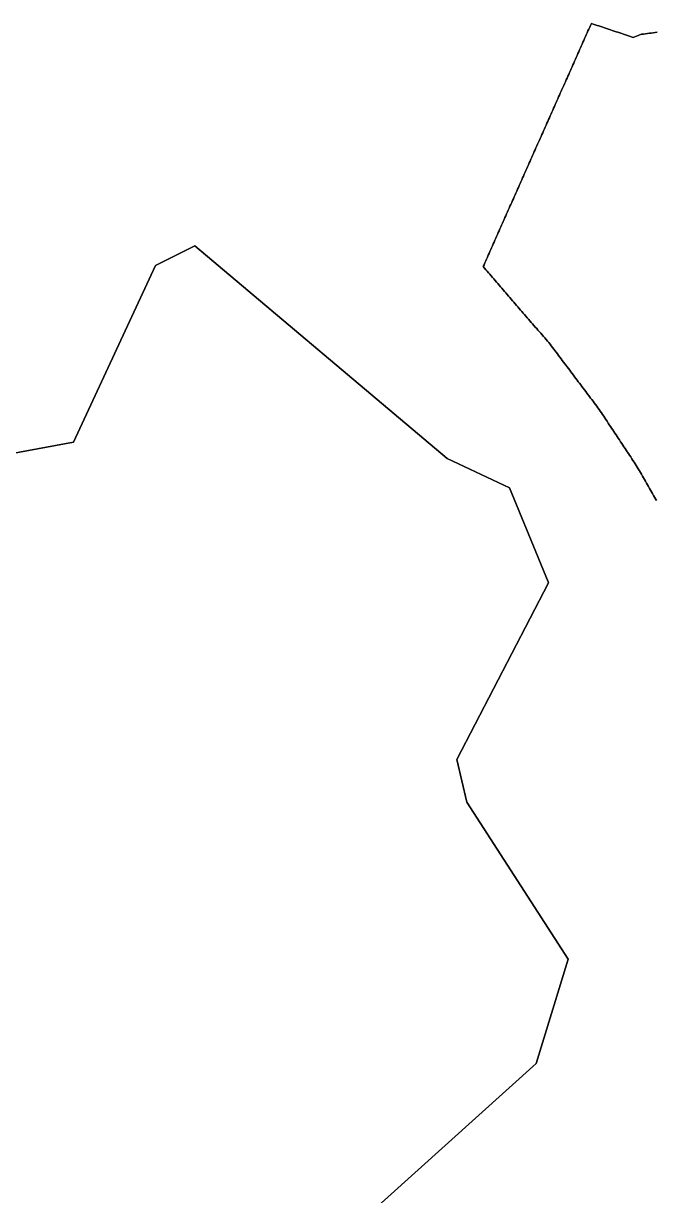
# Model space of a CAD drawing. Header units: inches. Extents: x 130170 to 284068, y 377793 to 804530.
# Drawn here: x 192346 to 195410, y 556960 to 562640 of the extents above; entities that cross this region are included whole.
import ezdxf

# ---------------------------------------------------------------- set-up
doc = ezdxf.new("R2010")
doc.units = ezdxf.units.IN
doc.header["$MEASUREMENT"] = 0
doc.layers.add('muni_il', color=7, linetype='Continuous')

msp = doc.modelspace()

# ---------------------------------------------------------------- linework, layer by layer
at = {"layer": 'muni_il'}
for points in [[(195414.3, 560327.5), (195409.4, 560336.1), (195404.5, 560344.6), (195399.6, 560353.1), (195394.7, 560361.7), (195389.8, 560370.2), (195384.8, 560378.7), (195379.9, 560387.2), (195375, 560395.8), (195370.1, 560404.3), (195365.2, 560412.8), (195360.3, 560421.4), (195355.4, 560429.9), (195350.5, 560438.4), (195345.6, 560446.9), (195340.7, 560455.5), (195335.8, 560464), (195330.9, 560472.5), (195326, 560481.1), (195321.1, 560489.6), (195316.2, 560498.1), (195310.7, 560506.3), (195305.2, 560514.6), (195299.8, 560522.8), (195294.3, 560531), (195288.9, 560539.2), (195283.4, 560547.5), (195278, 560555.7), (195272.5, 560563.9), (195267.1, 560572.1), (195261.6, 560580.4), (195256.2, 560588.6), (195250.7, 560596.8), (195245.3, 560605.1), (195239.8, 560613.3), (195234.4, 560621.5), (195228.9, 560629.7), (195223.5, 560638), (195218, 560646.2), (195212.6, 560654.4), (195207.1, 560662.6), (195201.7, 560670.9), (195196.2, 560679.1), (195190.8, 560687.3), (195185.3, 560695.5), (195179.9, 560703.8), (195174.4, 560712), (195169, 560720.2), (195163.5, 560728.4), (195158.1, 560736.7), (195152.6, 560744.9), (195147.2, 560753.1), (195141.7, 560761.3), (195136.3, 560769.6), (195130.3, 560777.5), (195124.4, 560785.4), (195118.4, 560793.3), (195112.5, 560801.2), (195106.5, 560809.1), (195100.5, 560817), (195094.6, 560825), (195088.6, 560832.9), (195082.7, 560840.8), (195076.7, 560848.7), (195070.8, 560856.6), (195064.8, 560864.5), (195058.9, 560872.5), (195052.9, 560880.4), (195047, 560888.3), (195041, 560896.2), (195035, 560904.1), (195029.1, 560912), (195023.1, 560919.9), (195017.2, 560927.9), (195011.2, 560935.8), (195005.3, 560943.7), (194999.3, 560951.6), (194993.4, 560959.5), (194987.4, 560967.4), (194981.5, 560975.3), (194975.5, 560983.3), (194969.5, 560991.2), (194963.6, 560999.1), (194957.6, 561007), (194951.7, 561014.9), (194945.7, 561022.8), (194939.8, 561030.7), (194933.8, 561038.7), (194927.9, 561046.6), (194921.9, 561054.5), (194916, 561062.4), (194910, 561070.3), (194904, 561078.2), (194898.1, 561086.1), (194891.6, 561093.7), (194885.1, 561101.2), (194878.6, 561108.7), (194872.2, 561116.2), (194865.7, 561123.7), (194859.2, 561131.2), (194852.7, 561138.8), (194846.2, 561146.3), (194839.7, 561153.8), (194833.3, 561161.3), (194826.8, 561168.8), (194820.3, 561176.3), (194813.8, 561183.9), (194807.3, 561191.4), (194800.8, 561198.9), (194794.3, 561206.4), (194787.9, 561213.9), (194781.4, 561221.4), (194774.9, 561229), (194768.4, 561236.5), (194761.9, 561244), (194755.4, 561251.5), (194749, 561259), (194742.5, 561266.5), (194736, 561274.1), (194729.5, 561281.6), (194723, 561289.1), (194716.5, 561296.6), (194710.1, 561304.1), (194703.6, 561311.6), (194697.1, 561319.2), (194690.6, 561326.7), (194684.1, 561334.2), (194677.6, 561341.7), (194671.2, 561349.2), (194664.7, 561356.7), (194658.2, 561364.2), (194651.7, 561371.8), (194645.2, 561379.3), (194638.7, 561386.8), (194632.2, 561394.3), (194625.8, 561401.8), (194619.3, 561409.3), (194612.8, 561416.9), (194606.3, 561424.4), (194599.8, 561431.9), (194593.3, 561439.4), (194586.9, 561446.9), (194580.4, 561454.4), (194573.9, 561462), (194578, 561471.1), (194582, 561480.2), (194586.1, 561489.4), (194590.2, 561498.5), (194594.2, 561507.6), (194598.3, 561516.8), (194602.3, 561525.9), (194606.4, 561535), (194610.5, 561544.2), (194614.5, 561553.3), (194618.6, 561562.4), (194622.7, 561571.6), (194626.7, 561580.7), (194630.8, 561589.8), (194634.9, 561599), (194638.9, 561608.1), (194643, 561617.2), (194647.1, 561626.4), (194651.1, 561635.5), (194655.2, 561644.6), (194659.3, 561653.8), (194663.3, 561662.9), (194667.4, 561672), (194671.5, 561681.2), (194675.5, 561690.3), (194679.6, 561699.4), (194683.7, 561708.6), (194687.7, 561717.7), (194691.8, 561726.9), (194695.8, 561736), (194699.9, 561745.1), (194704, 561754.3), (194708, 561763.4), (194712.1, 561772.5), (194716.2, 561781.7), (194720.2, 561790.8), (194724.3, 561799.9), (194728.4, 561809.1), (194732.4, 561818.2), (194736.5, 561827.3), (194740.6, 561836.5), (194744.6, 561845.6), (194748.7, 561854.7), (194752.8, 561863.9), (194756.8, 561873), (194760.9, 561882.1), (194765, 561891.3), (194769, 561900.4), (194773.1, 561909.5), (194777.2, 561918.7), (194781.2, 561927.8), (194785.3, 561936.9), (194789.3, 561946.1), (194793.4, 561955.2), (194797.5, 561964.3), (194801.5, 561973.5), (194805.6, 561982.6), (194809.7, 561991.7), (194813.7, 562000.9), (194817.8, 562010), (194821.9, 562019.1), (194825.9, 562028.3), (194830, 562037.4), (194834.1, 562046.5), (194838.1, 562055.7), (194842.2, 562064.8), (194846.3, 562074), (194850.3, 562083.1), (194854.4, 562092.2), (194858.5, 562101.4), (194862.5, 562110.5), (194866.6, 562119.6), (194870.7, 562128.8), (194874.7, 562137.9), (194878.8, 562147), (194882.8, 562156.2), (194886.9, 562165.3), (194891, 562174.4), (194895, 562183.6), (194899.1, 562192.7), (194903.2, 562201.8), (194907.2, 562211), (194911.3, 562220.1), (194915.4, 562229.2), (194919.4, 562238.4), (194923.5, 562247.5), (194927.6, 562256.6), (194931.6, 562265.8), (194935.7, 562274.9), (194939.8, 562284), (194943.8, 562293.2), (194947.9, 562302.3), (194952, 562311.4), (194956, 562320.6), (194960.1, 562329.7), (194964.2, 562338.8), (194968.2, 562348), (194972.3, 562357.1), (194976.4, 562366.2), (194980.4, 562375.4), (194984.5, 562384.5), (194988.5, 562393.6), (194992.6, 562402.8), (194996.7, 562411.9), (195000.7, 562421), (195004.8, 562430.2), (195008.9, 562439.3), (195012.9, 562448.5), (195017, 562457.6), (195021.1, 562466.7), (195025.1, 562475.9), (195029.2, 562485), (195033.3, 562494.1), (195037.3, 562503.3), (195041.4, 562512.4), (195045.5, 562521.5), (195049.5, 562530.7), (195053.6, 562539.8), (195057.7, 562548.9), (195061.7, 562558.1), (195065.8, 562567.2), (195069.9, 562576.3), (195073.9, 562585.5), (195078, 562594.6), (195082, 562603.7), (195086.1, 562612.9), (195090.2, 562622), (195094.2, 562631.1), (195098.3, 562640.3), (195107.5, 562637.2), (195116.7, 562634.1), (195125.9, 562631.1), (195135.2, 562628), (195144.4, 562624.9), (195153.6, 562621.9), (195162.8, 562618.8), (195172, 562615.7), (195181.2, 562612.7), (195190.4, 562609.6), (195199.6, 562606.5), (195208.9, 562603.5), (195218.1, 562600.4), (195227.3, 562597.3), (195236.5, 562594.3), (195245.7, 562591.2), (195254.9, 562588.1), (195264.1, 562585.1), (195273.3, 562582), (195282.5, 562578.9), (195291.8, 562575.9), (195301, 562572.8), (195309, 562575.7), (195317, 562578.7), (195325, 562581.6), (195333, 562584.6), (195341, 562587.5), (195350.6, 562588.8), (195360.2, 562590), (195369.8, 562591.3), (195379.4, 562592.5), (195389, 562593.8), (195398.6, 562595), (195408.2, 562596.3), (195417.8, 562597.6)], [(195417.8, 562597.6), (195408.2, 562596.3), (195398.6, 562595), (195389, 562593.8), (195379.4, 562592.5), (195369.8, 562591.3), (195360.2, 562590), (195350.6, 562588.8), (195341, 562587.5), (195333, 562584.6), (195325, 562581.6), (195317, 562578.7), (195309, 562575.7), (195301, 562572.8), (195291.8, 562575.9), (195282.5, 562578.9), (195273.3, 562582), (195264.1, 562585.1), (195254.9, 562588.1), (195245.7, 562591.2), (195236.5, 562594.3), (195227.3, 562597.3), (195218.1, 562600.4), (195208.9, 562603.5), (195199.6, 562606.5), (195190.4, 562609.6), (195181.2, 562612.7), (195172, 562615.7), (195162.8, 562618.8), (195153.6, 562621.9), (195144.4, 562624.9), (195135.2, 562628), (195125.9, 562631.1), (195116.7, 562634.1), (195107.5, 562637.2), (195098.3, 562640.3), (195094.2, 562631.1), (195090.2, 562622), (195086.1, 562612.9), (195082, 562603.7), (195078, 562594.6), (195073.9, 562585.5), (195069.9, 562576.3), (195065.8, 562567.2), (195061.7, 562558.1), (195057.7, 562548.9), (195053.6, 562539.8), (195049.5, 562530.7), (195045.5, 562521.5), (195041.4, 562512.4), (195037.3, 562503.3), (195033.3, 562494.1), (195029.2, 562485), (195025.1, 562475.9), (195021.1, 562466.7), (195017, 562457.6), (195012.9, 562448.5), (195008.9, 562439.3), (195004.8, 562430.2), (195000.7, 562421), (194996.7, 562411.9), (194992.6, 562402.8), (194988.5, 562393.6), (194984.5, 562384.5), (194980.4, 562375.4), (194976.4, 562366.2), (194972.3, 562357.1), (194968.2, 562348), (194964.2, 562338.8), (194960.1, 562329.7), (194956, 562320.6), (194952, 562311.4), (194947.9, 562302.3), (194943.8, 562293.2), (194939.8, 562284), (194935.7, 562274.9), (194931.6, 562265.8), (194927.6, 562256.6), (194923.5, 562247.5), (194919.4, 562238.4), (194915.4, 562229.2), (194911.3, 562220.1), (194907.2, 562211), (194903.2, 562201.8), (194899.1, 562192.7), (194895, 562183.6), (194891, 562174.4), (194886.9, 562165.3), (194882.8, 562156.2), (194878.8, 562147), (194874.7, 562137.9), (194870.7, 562128.8), (194866.6, 562119.6), (194862.5, 562110.5), (194858.5, 562101.4), (194854.4, 562092.2), (194850.3, 562083.1), (194846.3, 562074), (194842.2, 562064.8), (194838.1, 562055.7), (194834.1, 562046.5), (194830, 562037.4), (194825.9, 562028.3), (194821.9, 562019.1), (194817.8, 562010), (194813.7, 562000.9), (194809.7, 561991.7), (194805.6, 561982.6), (194801.5, 561973.5), (194797.5, 561964.3), (194793.4, 561955.2), (194789.3, 561946.1), (194785.3, 561936.9), (194781.2, 561927.8), (194777.2, 561918.7), (194773.1, 561909.5), (194769, 561900.4), (194765, 561891.3), (194760.9, 561882.1), (194756.8, 561873), (194752.8, 561863.9), (194748.7, 561854.7), (194744.6, 561845.6), (194740.6, 561836.5), (194736.5, 561827.3), (194732.4, 561818.2), (194728.4, 561809.1), (194724.3, 561799.9), (194720.2, 561790.8), (194716.2, 561781.7), (194712.1, 561772.5), (194708, 561763.4), (194704, 561754.3), (194699.9, 561745.1), (194695.8, 561736), (194691.8, 561726.9), (194687.7, 561717.7), (194683.7, 561708.6), (194679.6, 561699.4), (194675.5, 561690.3), (194671.5, 561681.2), (194667.4, 561672), (194663.3, 561662.9), (194659.3, 561653.8), (194655.2, 561644.6), (194651.1, 561635.5), (194647.1, 561626.4), (194643, 561617.2), (194638.9, 561608.1), (194634.9, 561599), (194630.8, 561589.8), (194626.7, 561580.7), (194622.7, 561571.6), (194618.6, 561562.4), (194614.5, 561553.3), (194610.5, 561544.2), (194606.4, 561535), (194602.3, 561525.9), (194598.3, 561516.8), (194594.2, 561507.6), (194590.2, 561498.5), (194586.1, 561489.4), (194582, 561480.2), (194578, 561471.1), (194573.9, 561462), (194580.4, 561454.4), (194586.9, 561446.9), (194593.3, 561439.4), (194599.8, 561431.9), (194606.3, 561424.4), (194612.8, 561416.9), (194619.3, 561409.3), (194625.8, 561401.8), (194632.2, 561394.3), (194638.7, 561386.8), (194645.2, 561379.3), (194651.7, 561371.8), (194658.2, 561364.2), (194664.7, 561356.7), (194671.2, 561349.2), (194677.6, 561341.7), (194684.1, 561334.2), (194690.6, 561326.7), (194697.1, 561319.2), (194703.6, 561311.6), (194710.1, 561304.1), (194716.5, 561296.6), (194723, 561289.1), (194729.5, 561281.6), (194736, 561274.1), (194742.5, 561266.5), (194749, 561259), (194755.4, 561251.5), (194761.9, 561244), (194768.4, 561236.5), (194774.9, 561229), (194781.4, 561221.4), (194787.9, 561213.9), (194794.3, 561206.4), (194800.8, 561198.9), (194807.3, 561191.4), (194813.8, 561183.9), (194820.3, 561176.3), (194826.8, 561168.8), (194833.3, 561161.3), (194839.7, 561153.8), (194846.2, 561146.3), (194852.7, 561138.8), (194859.2, 561131.2), (194865.7, 561123.7), (194872.2, 561116.2), (194878.6, 561108.7), (194885.1, 561101.2), (194891.6, 561093.7), (194898.1, 561086.1), (194904, 561078.2), (194910, 561070.3), (194916, 561062.4), (194921.9, 561054.5), (194927.9, 561046.6), (194933.8, 561038.7), (194939.8, 561030.7), (194945.7, 561022.8), (194951.7, 561014.9), (194957.6, 561007), (194963.6, 560999.1), (194969.5, 560991.2), (194975.5, 560983.3), (194981.5, 560975.3), (194987.4, 560967.4), (194993.4, 560959.5), (194999.3, 560951.6), (195005.3, 560943.7), (195011.2, 560935.8), (195017.2, 560927.9), (195023.1, 560919.9), (195029.1, 560912), (195035, 560904.1), (195041, 560896.2), (195047, 560888.3), (195052.9, 560880.4), (195058.9, 560872.5), (195064.8, 560864.5), (195070.8, 560856.6), (195076.7, 560848.7), (195082.7, 560840.8), (195088.6, 560832.9), (195094.6, 560825), (195100.5, 560817), (195106.5, 560809.1), (195112.5, 560801.2), (195118.4, 560793.3), (195124.4, 560785.4), (195130.3, 560777.5), (195136.3, 560769.6), (195141.7, 560761.3), (195147.2, 560753.1), (195152.6, 560744.9), (195158.1, 560736.7), (195163.5, 560728.4), (195169, 560720.2), (195174.4, 560712), (195179.9, 560703.8), (195185.3, 560695.5), (195190.8, 560687.3), (195196.2, 560679.1), (195201.7, 560670.9), (195207.1, 560662.6), (195212.6, 560654.4), (195218, 560646.2), (195223.5, 560638), (195228.9, 560629.7), (195234.4, 560621.5), (195239.8, 560613.3), (195245.3, 560605.1), (195250.7, 560596.8), (195256.2, 560588.6), (195261.6, 560580.4), (195267.1, 560572.1), (195272.5, 560563.9), (195278, 560555.7), (195283.4, 560547.5), (195288.9, 560539.2), (195294.3, 560531), (195299.8, 560522.8), (195305.2, 560514.6), (195310.7, 560506.3), (195316.2, 560498.1), (195321.1, 560489.6), (195326, 560481.1), (195330.9, 560472.5), (195335.8, 560464), (195340.7, 560455.5), (195345.6, 560446.9), (195350.5, 560438.4), (195355.4, 560429.9), (195360.3, 560421.4), (195365.2, 560412.8), (195370.1, 560404.3), (195375, 560395.8), (195379.9, 560387.2), (195384.8, 560378.7), (195389.8, 560370.2), (195394.7, 560361.7), (195399.6, 560353.1), (195404.5, 560344.6), (195409.4, 560336.1), (195414.3, 560327.5)], [(191731.7, 560452.6), (192589.1, 560611.2), (192986.1, 561467.8), (193176.6, 561563), (194399.2, 560531.9), (194700.8, 560389.1), (194889.1, 559934.5), (194891.4, 559929.1), (194446.8, 559072.5), (194494.4, 558866.3), (194986.6, 558104.9), (194831.1, 557600.5), (193964.5, 556819.5), (193088.2, 556232.3), (192845.8, 556069.9), (192624.9, 555921.9), (191840.7, 555497.5)], [(193964.5, 556819.5), (194831.1, 557600.5), (194986.6, 558104.9), (194494.4, 558866.3), (194446.8, 559072.5), (194891.4, 559929.1), (194889.1, 559934.5), (194700.8, 560389.1), (194399.2, 560531.9), (193176.6, 561563), (192986.1, 561467.8), (192589.1, 560611.2), (191731.7, 560452.6)]]:
    msp.add_lwpolyline(points, dxfattribs=at)

doc.saveas('drawing.dxf')
